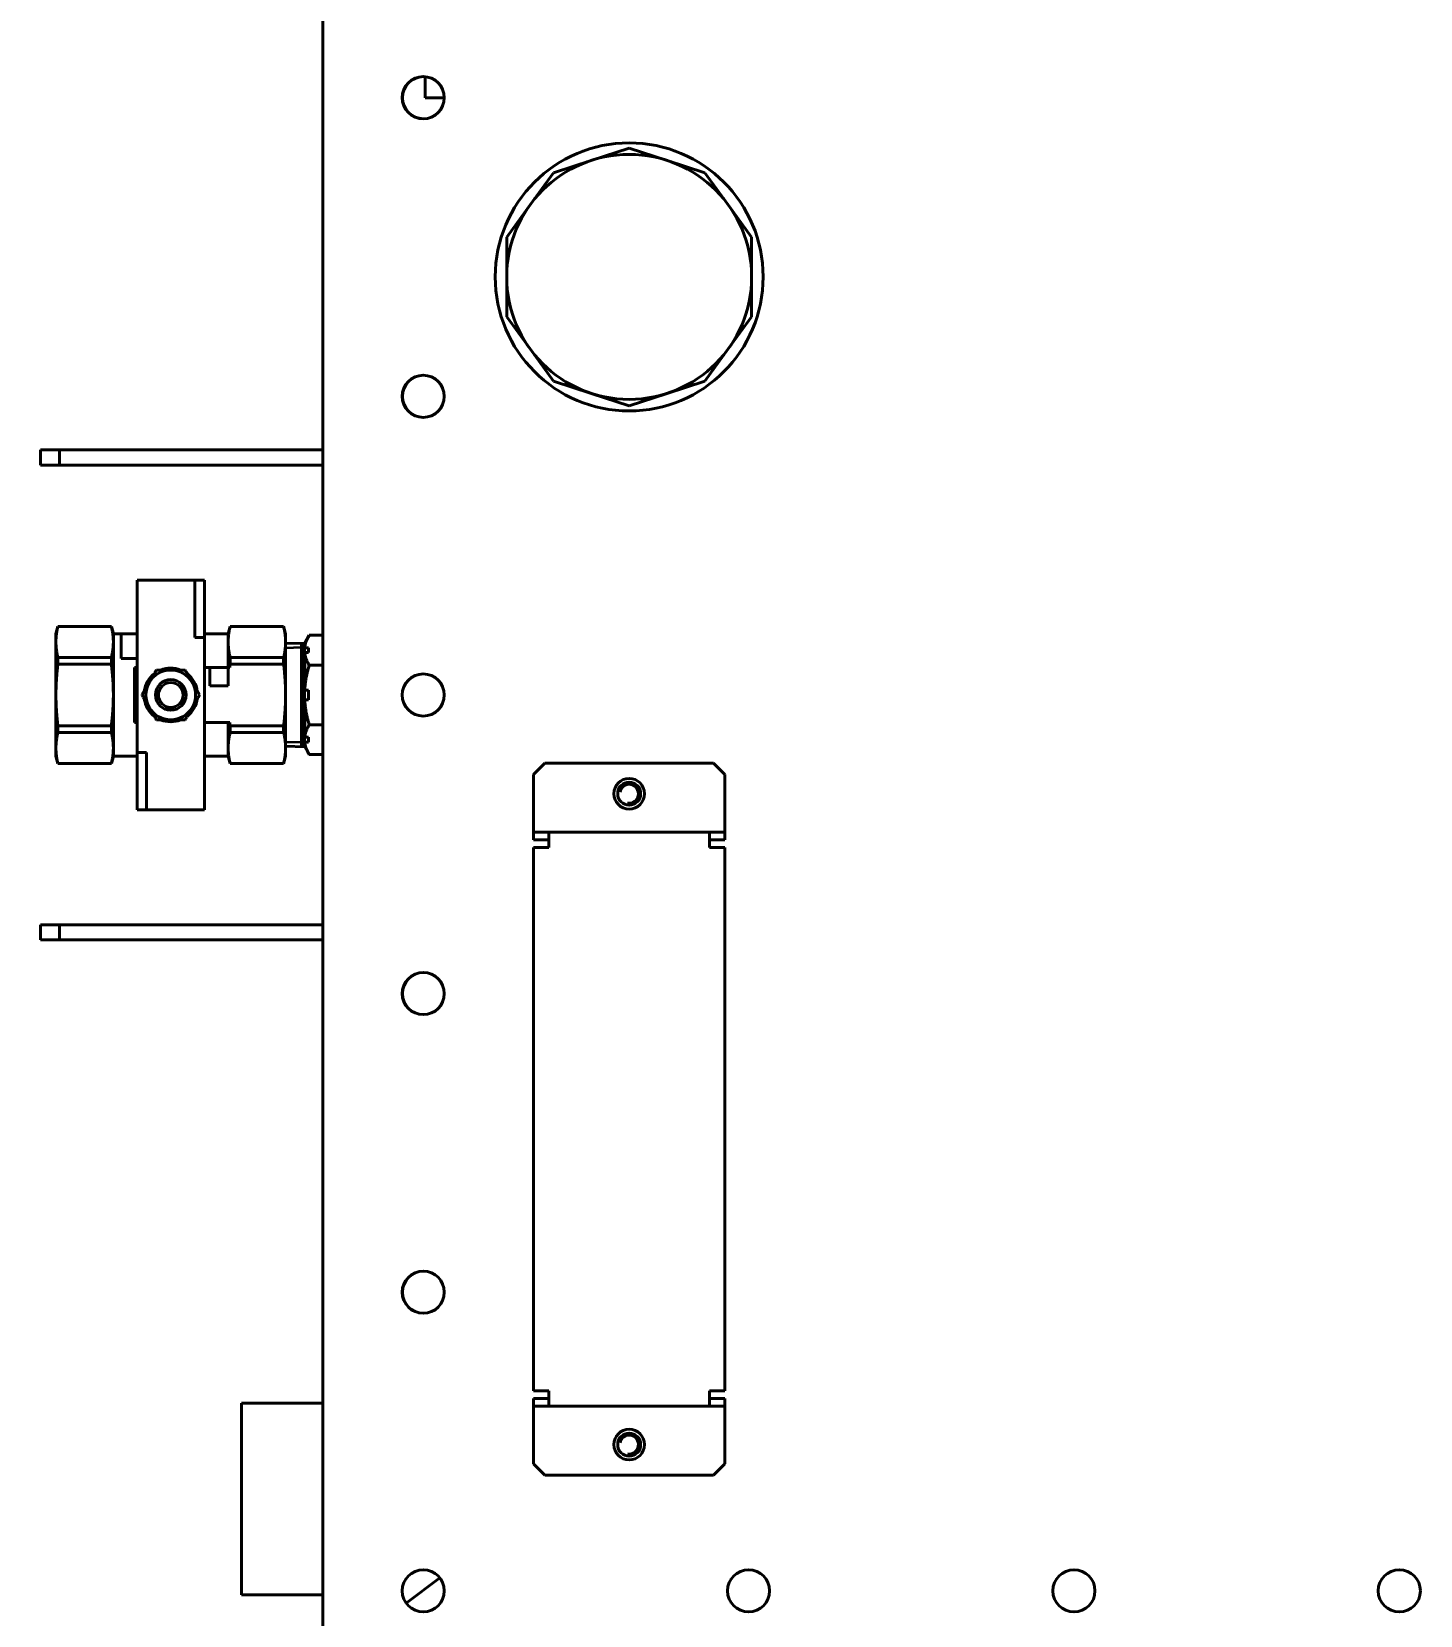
# Model space of a CAD drawing. Header units: millimetres. Extents: x 0 to 4756, y 0 to 3364.
# Drawn here: x 766 to 1128.8, y 2196.4 to 2610 of the extents above; entities that cross this region are included whole.
import ezdxf

# ---------------------------------------------------------------- set-up
doc = ezdxf.new("R2010")
doc.units = ezdxf.units.MM
doc.header["$LTSCALE"] = 4
for name, color, linetype, lineweight in [('가시적인 것(ISO)', 3, 'Continuous', 40), ('가시적인 좁은 것(ISO)', 3, 'Continuous', 35), ('치수(ISO)', 2, 'Continuous', 25)]:
    doc.layers.add(name, color=color, linetype=linetype, lineweight=lineweight)
doc.styles.add('치수 텍스트_PSTEK_POSCO', font='isocp.shx')
doc.dimstyles.new('치수_PSTEK_POSCO', dxfattribs={"dimscale": 4, "dimtxt": 5, "dimasz": 2.5, "dimexe": 2, "dimexo": 2.5, "dimgap": 1, "dimtad": 1, "dimrnd": 1e-08, "dimdsep": 46, "dimtxsty": '치수 텍스트_PSTEK_POSCO', "dimcen": 0.09, "dimdle": 10, "dimclrd": 7, "dimclre": 7, "dimclrt": 2, "dimadec": 1, "dimazin": 2, "dimtfac": 1, "dimtmove": 0, "dimatfit": 3, "dimfxl": 0, "dimtolj": 1, "dimlwd": -1, "dimlwe": -1, "dimarcsym": 0})

# ---------------------------------------------------------------- blocks, each defined once
blk = doc.blocks.new('*D27')
at = {"layer": 'Defpoints', "color": 0}
for p in [(964.43, 2981.58), (635.51, 1978.78), (1010.77, 1978.78)]:
    blk.add_point(p, dxfattribs=at)
at = {"layer": '치수(ISO)', "color": 7}
for p, q in [((954.43, 2981.58), (627.51, 2981.58)), ((635.51, 2971.58), (635.51, 1988.78)), ((1000.77, 1978.78), (627.51, 1978.78))]:
    blk.add_line(p, q, dxfattribs=at)
for points in [[(633.84, 2971.58), (637.17, 2971.58), (635.51, 2981.58)], [(633.84, 1988.78), (637.17, 1988.78), (635.51, 1978.78)]]:
    blk.add_solid(points, dxfattribs=at)
at = {"layer": '치수(ISO)', "color": 2, "insert": (621.51, 2447.18), "char_height": 20, "attachment_point": 4, "rotation": 90, "style": '치수 텍스트_PSTEK_POSCO'}
blk.add_mtext('\\A1;1002.8', dxfattribs=at)
blk = doc.blocks.new('*D28')
at = {"layer": 'Defpoints', "color": 0}
for p in [(964.43, 2981.58), (700.77, 2008.78), (900.77, 2008.78)]:
    blk.add_point(p, dxfattribs=at)
at = {"layer": '치수(ISO)', "color": 7}
for p, q in [((954.43, 2981.58), (692.77, 2981.58)), ((700.77, 2971.58), (700.77, 2018.78)), ((890.77, 2008.78), (692.77, 2008.78))]:
    blk.add_line(p, q, dxfattribs=at)
for points in [[(699.1, 2971.58), (702.44, 2971.58), (700.77, 2981.58)], [(699.1, 2018.78), (702.44, 2018.78), (700.77, 2008.78)]]:
    blk.add_solid(points, dxfattribs=at)
at = {"layer": '치수(ISO)', "color": 2, "insert": (686.76, 2466.76), "char_height": 20, "attachment_point": 4, "rotation": 90, "style": '치수 텍스트_PSTEK_POSCO'}
blk.add_mtext('\\A1;972.8', dxfattribs=at)

msp = doc.modelspace()

# ---------------------------------------------------------------- linework, layer by layer
at = {"layer": '가시적인 것(ISO)'}
for p, q in [((842.0692, 2183.9774), (842.0692, 2689.5774)), ((868.7692, 2592.7774), (868.7692, 2598.2546)), ((868.7692, 2592.7774), (873.7692, 2592.7774)), ((922.0692, 2579.6242), (912.1807, 2576.4112)), ((931.9577, 2576.4112), (922.0692, 2579.6242)), ((902.2921, 2573.1982), (896.1807, 2564.7865)), ((912.1807, 2576.4112), (902.2921, 2573.1982)), ((941.8463, 2573.1982), (931.9577, 2576.4112)), ((947.9577, 2564.7865), (941.8463, 2573.1982)), ((896.1807, 2564.7865), (890.0692, 2556.3748)), ((954.0692, 2556.3748), (947.9577, 2564.7865)), ((890.0692, 2556.3748), (890.0692, 2545.9774)), ((954.0692, 2545.9774), (954.0692, 2556.3748)), ((890.0692, 2545.9774), (890.0692, 2535.58)), ((954.0692, 2535.58), (954.0692, 2545.9774)), ((890.0692, 2535.58), (896.1807, 2527.1683)), ((947.9577, 2527.1683), (954.0692, 2535.58)), ((896.1807, 2527.1683), (902.2921, 2518.7566)), ((941.8463, 2518.7566), (947.9577, 2527.1683)), ((902.2921, 2518.7566), (912.1807, 2515.5436)), ((912.1807, 2515.5436), (922.0692, 2512.3306)), ((922.0692, 2512.3306), (931.9577, 2515.5436)), ((931.9577, 2515.5436), (941.8463, 2518.7566)), ((773.2692, 2500.7774), (768.2692, 2500.7774)), ((768.2692, 2500.7774), (768.2692, 2496.7774)), ((773.2692, 2496.7774), (773.2692, 2500.7774)), ((842.0692, 2500.7774), (773.2692, 2500.7774)), ((768.2692, 2496.7774), (773.2692, 2496.7774)), ((842.0692, 2496.7774), (773.2692, 2496.7774)), ((793.5027, 2466.7774), (793.5027, 2421.7774)), ((808.6027, 2466.7774), (793.5027, 2466.7774)), ((808.6027, 2463.7774), (808.6027, 2466.7774)), ((811.1027, 2466.7774), (808.6027, 2466.7774)), ((811.1027, 2466.7774), (811.1027, 2463.7774)), ((808.6027, 2463.7774), (808.6027, 2454.7774)), ((811.1027, 2454.7774), (811.1027, 2463.7774)), ((772.3027, 2452.7774), (772.8171, 2454.6974)), ((772.8171, 2454.6974), (772.8171, 2454.6688)), ((786.7882, 2454.6974), (772.8171, 2454.6974)), ((772.8171, 2454.6688), (786.7882, 2454.6688)), ((786.7882, 2454.6974), (786.7882, 2454.6688)), ((787.3027, 2452.7774), (786.7882, 2454.6974)), ((808.6027, 2451.7774), (808.6027, 2454.7774)), ((811.1027, 2454.7774), (811.1027, 2451.7774)), ((817.3027, 2452.7774), (817.8171, 2454.6974)), ((817.8171, 2454.6974), (817.8171, 2454.6688)), ((831.7882, 2454.6974), (817.8171, 2454.6974)), ((817.8171, 2454.6688), (831.7882, 2454.6688)), ((831.7882, 2454.6974), (831.7882, 2454.6688)), ((832.3027, 2452.7774), (831.7882, 2454.6974)), ((772.3027, 2452.7774), (772.3027, 2450.6338)), ((772.3027, 2450.6338), (772.3027, 2436.7774)), ((787.3027, 2452.7774), (787.3027, 2450.6338)), ((789.3027, 2452.7774), (787.3027, 2452.7774)), ((787.3027, 2450.6338), (787.3027, 2436.7774)), ((789.3027, 2446.2774), (789.3027, 2452.7774)), ((789.3027, 2452.7774), (793.5027, 2452.7774)), ((808.6027, 2451.7774), (811.1027, 2451.7774)), ((817.3027, 2452.7774), (811.1027, 2452.7774)), ((811.1027, 2406.7774), (811.1027, 2451.7774)), ((817.3027, 2452.7774), (817.3027, 2450.6338)), ((817.3027, 2450.6338), (817.3027, 2443.9774)), ((832.3027, 2452.7774), (832.3027, 2450.6338)), ((832.3027, 2450.6338), (832.3027, 2436.7774)), ((832.3027, 2450.1802), (837.2692, 2450.3354)), ((836.4742, 2450.3106), (836.4742, 2423.2442)), ((837.2692, 2423.2194), (837.2692, 2450.3354)), ((837.2692, 2450.3354), (837.3027, 2450.3354)), ((837.3027, 2450.3354), (838.475, 2452.3659)), ((837.3027, 2450.3354), (837.3027, 2449.0951)), ((838.2692, 2449.0951), (837.3027, 2449.0951)), ((838.2692, 2447.8424), (838.2692, 2449.0951)), ((838.475, 2452.3659), (842.0692, 2452.3659)), ((786.7882, 2446.5988), (772.8171, 2446.5988)), ((772.8171, 2446.5988), (772.8171, 2444.8475)), ((772.8171, 2444.8475), (786.7882, 2444.8475)), ((786.7882, 2446.5988), (786.7882, 2444.8475)), ((793.5027, 2446.2774), (789.3027, 2446.2774)), ((817.8171, 2446.5988), (817.8171, 2444.8475)), ((831.7882, 2446.5988), (817.8171, 2446.5988)), ((817.8171, 2444.8475), (831.7882, 2444.8475)), ((831.7882, 2446.5988), (831.7882, 2444.8475)), ((837.3027, 2447.8424), (837.3027, 2438.0301)), ((837.3027, 2447.8424), (838.2692, 2447.8424)), ((792.8027, 2436.7774), (792.8027, 2443.9774)), ((792.8027, 2443.9774), (793.5027, 2443.9774)), ((811.1027, 2443.9774), (812.5027, 2443.9774)), ((812.5027, 2439.1774), (812.5027, 2443.9774)), ((812.5027, 2443.9774), (817.3027, 2443.9774)), ((817.3027, 2443.9774), (817.3027, 2439.1774)), ((817.3027, 2443.9774), (817.7168, 2443.9774)), ((838.475, 2444.5716), (842.0692, 2444.5716)), ((772.3027, 2436.7774), (772.3027, 2422.921)), ((787.3027, 2436.7774), (787.3027, 2422.921)), ((792.8027, 2429.5774), (792.8027, 2436.7774)), ((817.3027, 2439.1774), (812.5027, 2439.1774)), ((832.3027, 2436.7774), (832.3027, 2422.921)), ((838.2692, 2438.0301), (837.3027, 2438.0301)), ((838.2692, 2435.5247), (838.2692, 2438.0301)), ((837.3027, 2435.5247), (837.3027, 2425.7124)), ((837.3027, 2435.5247), (838.2692, 2435.5247)), ((786.7882, 2428.7073), (772.8171, 2428.7073)), ((772.8171, 2428.7073), (772.8171, 2426.956)), ((786.7882, 2428.7073), (786.7882, 2426.956)), ((793.5027, 2429.5774), (792.8027, 2429.5774)), ((817.7168, 2429.5774), (811.1027, 2429.5774)), ((817.3027, 2429.5774), (817.3027, 2422.921)), ((831.7882, 2428.7073), (817.8171, 2428.7073)), ((817.8171, 2428.7073), (817.8171, 2426.956)), ((831.7882, 2428.7073), (831.7882, 2426.956)), ((838.475, 2428.9832), (842.0692, 2428.9832)), ((772.8171, 2426.956), (786.7882, 2426.956)), ((817.8171, 2426.956), (831.7882, 2426.956)), ((838.2692, 2425.7124), (837.3027, 2425.7124)), ((837.3027, 2424.4597), (837.3027, 2423.2194)), ((837.3027, 2424.4597), (838.2692, 2424.4597)), ((838.2692, 2424.4597), (838.2692, 2425.7124)), ((772.3027, 2422.921), (772.3027, 2420.7774)), ((772.3027, 2420.7774), (772.8171, 2418.8574)), ((787.3027, 2420.7774), (786.7882, 2418.8574)), ((787.3027, 2422.921), (787.3027, 2420.7774)), ((793.5027, 2420.7774), (787.3027, 2420.7774)), ((793.5027, 2418.7774), (793.5027, 2421.7774)), ((796.0027, 2421.7774), (793.5027, 2421.7774)), ((796.0027, 2421.7774), (796.0027, 2418.7774)), ((817.3027, 2420.7774), (811.1027, 2420.7774)), ((817.3027, 2422.921), (817.3027, 2420.7774)), ((817.3027, 2420.7774), (817.8171, 2418.8574)), ((832.3027, 2420.7774), (831.7882, 2418.8574)), ((832.3027, 2423.3746), (837.2692, 2423.2194)), ((832.3027, 2422.921), (832.3027, 2420.7774)), ((837.2692, 2423.2194), (837.3027, 2423.2194)), ((837.3027, 2423.2194), (838.475, 2421.1889)), ((838.475, 2421.1889), (842.0692, 2421.1889)), ((786.7882, 2418.8859), (772.8171, 2418.8859)), ((772.8171, 2418.8859), (772.8171, 2418.8574)), ((786.7882, 2418.8574), (772.8171, 2418.8574)), ((786.7882, 2418.8859), (786.7882, 2418.8574)), ((793.5027, 2418.7774), (793.5027, 2409.7774)), ((796.0027, 2409.7774), (796.0027, 2418.7774)), ((831.7882, 2418.8859), (817.8171, 2418.8859)), ((817.8171, 2418.8859), (817.8171, 2418.8574)), ((831.7882, 2418.8574), (817.8171, 2418.8574)), ((831.7882, 2418.8859), (831.7882, 2418.8574)), ((897.0692, 2415.9774), (900.0692, 2418.9774)), ((897.0692, 2415.9774), (897.0692, 2402.9774)), ((944.0692, 2418.9774), (900.0692, 2418.9774)), ((944.0692, 2418.9774), (947.0692, 2415.9774)), ((947.0692, 2415.9774), (947.0692, 2402.9774)), ((793.5027, 2406.7774), (793.5027, 2409.7774)), ((796.0027, 2409.7774), (796.0027, 2406.7774)), ((793.5027, 2406.7774), (796.0027, 2406.7774)), ((796.0027, 2406.7774), (811.1027, 2406.7774)), ((897.0692, 2402.9774), (897.0692, 2400.9774)), ((897.0692, 2398.9774), (897.0692, 2400.9774)), ((897.0692, 2400.9774), (901.0692, 2400.9774)), ((901.0692, 2396.9774), (901.0692, 2400.9774)), ((901.0692, 2400.9774), (943.0692, 2400.9774)), ((943.0692, 2400.9774), (947.0692, 2400.9774)), ((943.0692, 2400.9774), (943.0692, 2396.9774)), ((947.0692, 2402.9774), (947.0692, 2400.9774)), ((947.0692, 2400.9774), (947.0692, 2398.9774)), ((901.0692, 2398.9774), (897.0692, 2398.9774)), ((897.0692, 2254.9774), (897.0692, 2396.9774)), ((901.0692, 2396.9774), (897.0692, 2396.9774)), ((947.0692, 2398.9774), (943.0692, 2398.9774)), ((947.0692, 2396.9774), (943.0692, 2396.9774)), ((947.0692, 2396.9774), (947.0692, 2254.9774)), ((773.2692, 2376.7774), (768.2692, 2376.7774)), ((768.2692, 2376.7774), (768.2692, 2372.7774)), ((773.2692, 2372.7774), (773.2692, 2376.7774)), ((842.0692, 2376.7774), (773.2692, 2376.7774)), ((768.2692, 2372.7774), (773.2692, 2372.7774)), ((842.0692, 2372.7774), (773.2692, 2372.7774)), ((897.0692, 2254.9774), (901.0692, 2254.9774)), ((901.0692, 2250.9774), (901.0692, 2254.9774)), ((943.0692, 2254.9774), (947.0692, 2254.9774)), ((943.0692, 2254.9774), (943.0692, 2250.9774)), ((842.0692, 2251.7774), (820.7692, 2251.7774)), ((820.7692, 2251.7774), (820.7692, 2201.7774)), ((897.0692, 2250.9774), (897.0692, 2252.9774)), ((897.0692, 2252.9774), (901.0692, 2252.9774)), ((901.0692, 2250.9774), (897.0692, 2250.9774)), ((897.0692, 2248.9774), (897.0692, 2250.9774)), ((943.0692, 2250.9774), (901.0692, 2250.9774)), ((943.0692, 2252.9774), (947.0692, 2252.9774)), ((947.0692, 2250.9774), (943.0692, 2250.9774)), ((947.0692, 2252.9774), (947.0692, 2250.9774)), ((947.0692, 2248.9774), (947.0692, 2250.9774)), ((897.0692, 2235.9774), (897.0692, 2248.9774)), ((947.0692, 2235.9774), (947.0692, 2248.9774)), ((900.0692, 2232.9774), (897.0692, 2235.9774)), ((947.0692, 2235.9774), (944.0692, 2232.9774)), ((900.0692, 2232.9774), (944.0692, 2232.9774)), ((872.5592, 2206.2191), (863.8243, 2199.5382)), ((820.7692, 2201.7774), (842.0692, 2201.7774))]:
    msp.add_line(p, q, dxfattribs=at)
for centre, radius in [((868.2692, 2592.7774), 5.5), ((922.0692, 2545.9774), 35), ((922.0692, 2545.9774), 32), ((868.2692, 2514.7774), 5.5), ((802.3027, 2436.7774), 4), ((868.2692, 2436.7774), 5.5), ((802.3027, 2436.7774), 3.233), ((922.0692, 2410.9774), 4), ((922.0692, 2410.9774), 3), ((868.2692, 2358.7774), 5.5), ((868.2692, 2280.7774), 5.5), ((922.0692, 2240.9774), 4), ((922.0692, 2240.9774), 3), ((868.2692, 2202.7774), 5.5), ((953.2692, 2202.7774), 5.5), ((1038.2692, 2202.7774), 5.5), ((1123.2692, 2202.7774), 5.5)]:
    msp.add_circle(centre, radius, dxfattribs=at)
for centre, radius, start, end in [((868.3304, 2592.7774), 5.5, 90.318832, 269.681168), ((868.3304, 2514.7774), 5.5, 90.318832, 269.681168), ((802.3027, 2436.7774), 7, 128.213211, 171.786789), ((802.3027, 2436.7774), 6.5, 90, 150), ((802.3027, 2436.7774), 7, 68.213211, 111.786789), ((802.3027, 2436.7774), 6.5, 30, 90), ((802.3027, 2436.7774), 7, 8.213211, 51.786789), ((802.3027, 2436.7774), 6.5, 150, 210), ((802.3027, 2436.7774), 6.5, 330, 30), ((802.3027, 2436.7774), 7, 188.213211, 231.786789), ((802.3027, 2436.7774), 6.5, 210, 270), ((802.3027, 2436.7774), 6.5, 270, 330), ((802.3027, 2436.7774), 7, 308.213211, 351.786789), ((802.3027, 2436.7774), 7, 248.213211, 291.786789), ((868.3304, 2358.7774), 5.5, 90.318832, 269.681168), ((868.3304, 2280.7774), 5.5, 90.318832, 269.681168)]:
    msp.add_arc(centre, radius, start, end, dxfattribs=at)
for points, weights in [([(772.3027, 2450.6338), (772.3027, 2452.5371), (772.8171, 2454.6688)], [1, 1.0295630141, 1]), ([(786.7882, 2454.6688), (787.3027, 2452.5371), (787.3027, 2450.6338)], [1, 1.0295630141, 1]), ([(817.3027, 2450.6338), (817.3027, 2452.5371), (817.8171, 2454.6688)], [1, 1.0295630141, 1]), ([(831.7882, 2454.6688), (832.3027, 2452.5371), (832.3027, 2450.6338)], [1, 1.0295630141, 1]), ([(772.8171, 2446.5988), (772.3027, 2448.7305), (772.3027, 2450.6338)], [1, 1.0295630141, 1]), ([(787.3027, 2450.6338), (787.3027, 2448.7305), (786.7882, 2446.5988)], [1, 1.0295630141, 1]), ([(817.8171, 2446.5988), (817.3027, 2448.7305), (817.3027, 2450.6338)], [1, 1.0295630141, 1]), ([(832.3027, 2450.6338), (832.3027, 2448.7305), (831.7882, 2446.5988)], [1, 1.0295630141, 1]), ([(837.3027, 2449.0951), (837.465, 2450.6166), (838.475, 2452.3659)], [1.01059853484, 1.03163894694, 1.00007075032]), ([(772.3027, 2436.7774), (772.3027, 2440.584), (772.8171, 2444.8475)], [1, 1.0295630141, 1]), ([(786.7882, 2444.8475), (787.3027, 2440.584), (787.3027, 2436.7774)], [1, 1.0295630141, 1]), ([(817.7168, 2443.9774), (817.7641, 2444.4078), (817.8171, 2444.8475)], [2.73399320319, 2.71967206274, 2.70379755074]), ([(831.7882, 2444.8475), (832.3027, 2440.584), (832.3027, 2436.7774)], [1, 1.0295630141, 1]), ([(838.475, 2444.5716), (837.465, 2446.3209), (837.3027, 2447.8424)], [1.00007075032, 1.03163894694, 1.01059853484]), ([(798.5499, 2443.2774), (797.5444, 2441.5357), (796.6735, 2440.0274)], [1.01001874936, 1.04314139574, 1]), ([(802.3027, 2443.2774), (800.561, 2443.2774), (798.5499, 2443.2774)], [1, 1.04314139574, 1.01001874936]), ([(806.0555, 2443.2774), (804.0444, 2443.2774), (802.3027, 2443.2774)], [1.01001874936, 1.04314139574, 1]), ([(807.9318, 2440.0274), (807.061, 2441.5357), (806.0555, 2443.2774)], [1, 1.04314139574, 1.01001874936]), ([(837.3027, 2438.0301), (837.465, 2441.073), (838.475, 2444.5716)], [1.01059853484, 1.03163894694, 1.00007075032]), ([(772.8171, 2428.7073), (772.3027, 2432.9707), (772.3027, 2436.7774)], [1, 1.0295630141, 1]), ([(787.3027, 2436.7774), (787.3027, 2432.9707), (786.7882, 2428.7073)], [1, 1.0295630141, 1]), ([(796.6735, 2440.0274), (795.8027, 2438.5191), (794.7971, 2436.7774)], [1, 1.04314139574, 1.01001874936]), ([(794.7971, 2436.7774), (795.8027, 2435.0357), (796.6735, 2433.5274)], [1.01001874936, 1.04314139574, 1]), ([(809.8082, 2436.7774), (808.8027, 2438.5191), (807.9318, 2440.0274)], [1.01001874936, 1.04314139574, 1]), ([(807.9318, 2433.5274), (808.8027, 2435.0357), (809.8082, 2436.7774)], [1, 1.04314139574, 1.01001874936]), ([(832.3027, 2436.7774), (832.3027, 2432.9707), (831.7882, 2428.7073)], [1, 1.0295630141, 1]), ([(796.6735, 2433.5274), (797.5444, 2432.0191), (798.5499, 2430.2774)], [1, 1.04314139574, 1.01001874936]), ([(806.0555, 2430.2774), (807.061, 2432.0191), (807.9318, 2433.5274)], [1.01001874936, 1.04314139574, 1]), ([(838.475, 2428.9832), (837.465, 2432.4818), (837.3027, 2435.5247)], [1.00007075032, 1.03163894694, 1.01059853484]), ([(798.5499, 2430.2774), (800.561, 2430.2774), (802.3027, 2430.2774)], [1.01001874936, 1.04314139574, 1]), ([(802.3027, 2430.2774), (804.0444, 2430.2774), (806.0555, 2430.2774)], [1, 1.04314139574, 1.01001874936]), ([(817.8171, 2428.7073), (817.7641, 2429.1469), (817.7168, 2429.5774)], [2.70379755074, 2.71967206274, 2.73399320319]), ([(837.3027, 2425.7124), (837.465, 2427.2339), (838.475, 2428.9832)], [1.01059853484, 1.03163894694, 1.00007075032]), ([(772.3027, 2422.921), (772.3027, 2424.8243), (772.8171, 2426.956)], [1, 1.0295630141, 1]), ([(786.7882, 2426.956), (787.3027, 2424.8243), (787.3027, 2422.921)], [1, 1.0295630141, 1]), ([(817.3027, 2422.921), (817.3027, 2424.8243), (817.8171, 2426.956)], [1, 1.0295630141, 1]), ([(831.7882, 2426.956), (832.3027, 2424.8243), (832.3027, 2422.921)], [1, 1.0295630141, 1]), ([(838.475, 2421.1889), (837.465, 2422.9382), (837.3027, 2424.4597)], [1.00007075032, 1.03163894694, 1.01059853484]), ([(772.8171, 2418.8859), (772.3027, 2421.0177), (772.3027, 2422.921)], [1, 1.0295630141, 1]), ([(787.3027, 2422.921), (787.3027, 2421.0177), (786.7882, 2418.8859)], [1, 1.0295630141, 1]), ([(817.8171, 2418.8859), (817.3027, 2421.0177), (817.3027, 2422.921)], [1, 1.0295630141, 1]), ([(832.3027, 2422.921), (832.3027, 2421.0177), (831.7882, 2418.8859)], [1, 1.0295630141, 1])]:
    msp.add_rational_spline(points, weights, degree=2, dxfattribs=at)
at = {"layer": '가시적인 좁은 것(ISO)'}
for p, q in [((836.4742, 2449.148), (832.3027, 2449.0176)), ((832.3027, 2424.5372), (836.4742, 2424.4068))]:
    msp.add_line(p, q, dxfattribs=at)
for centre in [(922.0692, 2410.9774), (922.0692, 2410.9774), (922.0692, 2240.9774), (922.0692, 2240.9774)]:
    msp.add_arc(centre, 2.401, 260, 170, dxfattribs=at)

# ---------------------------------------------------------------- dimensions: what is measured, and where the dimension line sits
at = {"layer": '치수(ISO)', "color": 7}
for base, p2, angle, picture, middle in [((635.5082, 1978.7774), (1010.7692, 1978.7774), 90, '*D27', (635.5082, 2480.1774)), ((700.7692, 2008.7774), (900.7692, 2008.7774), 270, '*D28', (700.7692, 2495.1774))]:
    dim = msp.add_linear_dim(base=base, p1=(964.4294, 2981.5774), p2=p2, angle=angle, dimstyle='치수_PSTEK_POSCO', override={"dimdec": 2, "dimtp": 0, "dimtm": 0, "dimtdec": 2, "dimtofl": 0, "dimatfit": 1}, dxfattribs=at)
    dim.commit()
    dim.dimension.update_dxf_attribs({"geometry": picture, "text_midpoint": middle, "dimtype": 160})

doc.saveas('drawing.dxf')
